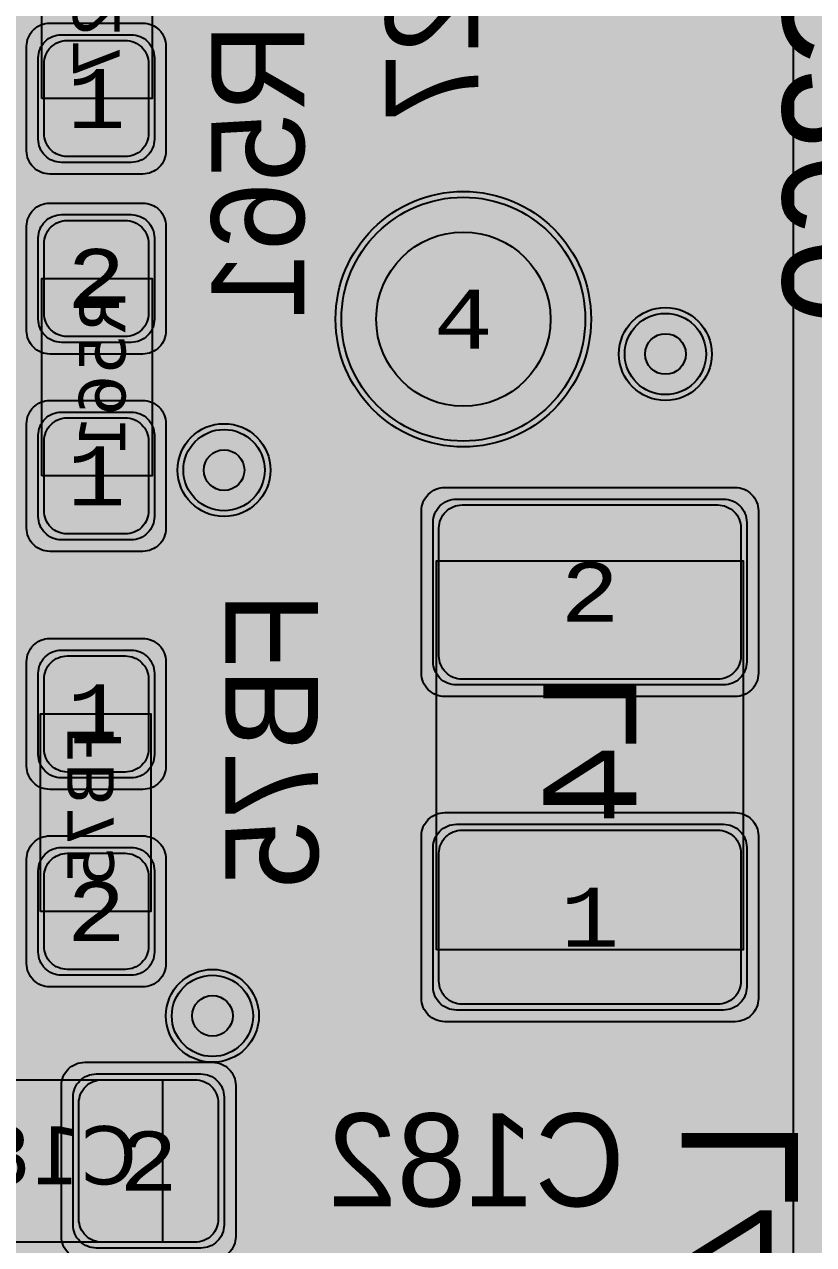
# Model space of a CAD drawing. Extents: x -28 to 199, y -61 to 255.
# Drawn here: x 67.88 to 74.68, y 233.03 to 243.54 of the extents above; entities that cross this region are included whole.
import ezdxf
from ezdxf.enums import TextEntityAlignment as Align

# ---------------------------------------------------------------- set-up
doc = ezdxf.new("R2010")
doc.units = 0
doc.header["$MEASUREMENT"] = 0
for name, color, linetype in [('ASSEMBLY_OUTLINES_BTM', 191, 'CONTINUOUS'), ('ASSEMBLY_OUTLINES_TOP', 102, 'CONTINUOUS'), ('ASSEMBLY_PART_NUMBERS_BTM', 191, 'CONTINUOUS'), ('ASSEMBLY_PART_NUMBERS_TOP', 102, 'CONTINUOUS'), ('ASSEMBLY_REF_DES_BTM', 191, 'CONTINUOUS'), ('DRILL_DRAWING', 21, 'CONTINUOUS'), ('GENERATED_SILKSCREEN_BTM', 255, 'CONTINUOUS'), ('GENERATED_SILKSCREEN_TOP', 140, 'CONTINUOUS'), ('PART_HOLES_LAYER_2', 30, 'CONTINUOUS'), ('PART_HOLES_LAYER_3', 30, 'CONTINUOUS'), ('PART_HOLES_LAYER_BOTTOM', 30, 'CONTINUOUS'), ('PART_HOLES_LAYER_TOP', 30, 'CONTINUOUS'), ('PART_PADS_LAYER_2', 230, 'CONTINUOUS'), ('PART_PADS_LAYER_3', 81, 'CONTINUOUS'), ('PART_PADS_LAYER_BOTTOM', 10, 'CONTINUOUS'), ('PART_PADS_LAYER_TOP', 150, 'CONTINUOUS'), ('PART_PADS_SMD_BTM', 10, 'CONTINUOUS'), ('PIN_NUMBERS_BTM', 8, 'CONTINUOUS'), ('PIN_NUMBERS_TOP', 8, 'CONTINUOUS'), ('PLACEMENT_OUTLINES_BTM', 222, 'CONTINUOUS'), ('PLACEMENT_OUTLINES_TOP', 130, 'CONTINUOUS'), ('PLANE_DATA_LAYER_TOP', 150, 'CONTINUOUS'), ('PLANE_SHAPES_LAYER_2', 230, 'CONTINUOUS'), ('PLANE_SHAPES_LAYER_3', 81, 'CONTINUOUS'), ('PLANE_SHAPES_LAYER_TOP', 150, 'CONTINUOUS'), ('SILKSCREEN_OUTLINES_BTM', 211, 'CONTINUOUS'), ('SILKSCREEN_OUTLINES_TOP', 150, 'CONTINUOUS'), ('SILKSCREEN_REF_DES_BTM', 211, 'CONTINUOUS'), ('SOLDERMASK_PADS_BTM', 12, 'CONTINUOUS'), ('SOLDERMASK_PADS_TOP', 180, 'CONTINUOUS'), ('SOLDERPASTE_PADS_BTM', 12, 'CONTINUOUS'), ('TRACES_LAYER_BOTTOM', 10, 'CONTINUOUS'), ('TRACES_LAYER_TOP', 150, 'CONTINUOUS'), ('VIA_HOLES_LAYER_2', 30, 'CONTINUOUS'), ('VIA_HOLES_LAYER_3', 30, 'CONTINUOUS'), ('VIA_HOLES_LAYER_BOTTOM', 30, 'CONTINUOUS'), ('VIA_HOLES_LAYER_TOP', 30, 'CONTINUOUS'), ('VIA_PADS_LAYER_2', 230, 'CONTINUOUS'), ('VIA_PADS_LAYER_3', 81, 'CONTINUOUS'), ('VIA_PADS_LAYER_BOTTOM', 10, 'CONTINUOUS'), ('VIA_PADS_LAYER_TOP', 150, 'CONTINUOUS')]:
    doc.layers.add(name, color=color, linetype=linetype)
doc.styles.add('COURIER_NEW', font='COUR.TTF')
doc.styles.add('VERDANA', font='verdana.TTF')
doc.styles.add('VERIBEST_GERBER_0', font='txt')

msp = doc.modelspace()

# ---------------------------------------------------------------- hatches: boundary and pattern name
at = {"layer": 'PART_HOLES_LAYER_2'}
h = msp.add_hatch(color=256, dxfattribs=at)
edge = h.paths.add_edge_path()
edge.add_arc((71.66, 241), 0.75, 0, 360)
at = {"layer": 'PART_HOLES_LAYER_3'}
h = msp.add_hatch(color=256, dxfattribs=at)
edge = h.paths.add_edge_path()
edge.add_arc((71.66, 241), 0.75, 0, 360)
at = {"layer": 'PART_HOLES_LAYER_BOTTOM'}
h = msp.add_hatch(color=256, dxfattribs=at)
edge = h.paths.add_edge_path()
edge.add_arc((71.66, 241), 0.75, 0, 360)
at = {"layer": 'PART_HOLES_LAYER_TOP'}
h = msp.add_hatch(color=256, dxfattribs=at)
edge = h.paths.add_edge_path()
edge.add_arc((71.66, 241), 0.75, 0, 360)
at = {"layer": 'PLANE_DATA_LAYER_TOP'}
h = msp.add_hatch(color=256, dxfattribs=at)
h.paths.add_polyline_path([(80, 232.365844, -0.1989099556854013), (79.977682, 232.311963), (76.210945, 228.545226, -0.1989133663345171), (76.157063, 228.522908), (59.914305, 228.522908, -0.198913366334503), (59.860423, 228.545226), (59.320177, 229.085472, 0.1989122151386104), (58.966624, 229.231919), (50.250273, 229.231919, 0.0837973501695308), (50.086168, 229.204221, -0.0837986131993937), (50.061158, 229.2), (49.753893, 229.2, -0.1385740107174436), (49.714013, 229.211269, 1.0804036103222296), (49.168413, 228.146495, -0.8191892513054791), (49.139002, 228), (48.689638, 228, -0.1756631756824748), (48.640808, 228.017701, 0.3625092994040223), (47.359192, 228.017701, -0.1756631756824748), (47.310362, 228), (47.000008, 228, 0.414213562373095), (47, 227.999992), (47, 225.568799, -0.1989099556854013), (46.977682, 225.514918), (45.792168, 224.329403, 0.1989122151386141), (45.645721, 223.97585), (45.645721, 222.741241, -0.7495331930101992), (45.505318, 222.700199, 3.4209104294883637), (45.505318, 221.299801, -0.7495331930101992), (45.645721, 221.258759), (45.645721, 216.903659, 0.1989122151386141), (45.792168, 216.550106), (46.977682, 215.364592, -0.1989099556853327), (47, 215.310711), (47, 208.3262, -0.414213562373095), (46.9238, 208.25), (40.250008, 208.25, 0.414213562373095), (40.25, 208.249992), (40.25, 207.509818, -0.1989099556853327), (40.227682, 207.455937), (39.293327, 206.521582, -0.1630063276675114), (39.250007, 206.5, 0.3431077501110799), (39.25, 206.499993, -0.163006327667525), (39.228418, 206.456673), (39.204184, 206.432439, 0.1989122151386036), (39.057737, 206.078886), (39.057737, 199.827847, -0.1989099556853499), (39.035419, 199.773966), (38.237431, 198.975978, -0.1989133663344342), (38.183549, 198.95366), (34.8262, 198.95366, -0.414213562373095), (34.75, 199.02986), (34.75, 206.499992, 0.414213562373095), (34.749992, 206.5), (34.317913, 206.5, -0.1960198588118564), (34.264635, 206.521722, 0.1960197135562124), (33.95, 206.65), (31.85, 206.65, 0.1960197135562153), (31.535365, 206.521722, -0.1960198588118564), (31.482087, 206.5), (30.017913, 206.5, -0.1960198588118564), (29.964635, 206.521722, 0.1960197135562153), (29.65, 206.65), (27.55, 206.65, 0.1960197135562138), (27.235365, 206.521722, -0.196019858811865), (27.182087, 206.5), (26.0762, 206.5, -0.414213562373095), (26, 206.5762), (26, 209.249992, 0.414213562373095), (25.999992, 209.25), (22.5762, 209.25, -0.414213562373095), (22.5, 209.3262), (22.5, 217.1738, -0.414213562373095), (22.5762, 217.25), (40.249992, 217.25, 0.414213562373095), (40.25, 217.250008), (40.25, 235.6738, -0.414213562373095), (40.3262, 235.75), (40.926501, 235.75, -0.3936083065980414), (41.00251, 235.679195, 0.9315311087574788), (42.99749, 235.679195, -0.3936083065980414), (43.073499, 235.75), (45.676501, 235.75, -0.3936083065980414), (45.75251, 235.679195, 0.9315311087574788), (47.74749, 235.679195, -0.3936083065980414), (47.823499, 235.75), (54.749992, 235.75, 0.414213562373095), (54.75, 235.750008), (54.75, 253.9238, -0.414213562373095), (54.8262, 254), (76.4238, 254, -0.414213562373095), (76.5, 253.9238), (76.5, 245.000008, 0.414213562373095), (76.500008, 245), (76.9238, 245, -0.414213562373095), (77, 244.9238), (77, 243.738669, -0.1989099556853327), (76.977682, 243.684788), (75.896687, 242.603793, -0.138572885290835), (75.860519, 242.583563, 0.3470511284967585), (75.4, 242.000001), (75.4, 241.999997, 0.8890740124386082), (76.583563, 241.860519, -0.1385728852907777), (76.603793, 241.896687), (77.853553, 243.146447, 0.1989122151386141), (78, 243.5), (78, 244.9238, -0.414213562373095), (78.0762, 245), (79.9238, 245, -0.414213562373095), (80, 244.9238)], flags=0)
h.paths.add_polyline_path([(43.11, 211.84, -0.9999999999999999), (45.709999999999994, 211.84, -0.9999999999999999)], flags=0)
h.paths.add_polyline_path([(43.11, 232.16, -0.9999999999999999), (45.709999999999994, 232.16, -0.9999999999999999)], flags=0)
h.paths.add_polyline_path([(70.36, 251.16, -0.9999999999999999), (72.96, 251.16, -0.9999999999999999)], flags=0)
h.paths.add_polyline_path([(75.85382, 232.201656, 1.5269321533254407), (77.798344, 234.14618, -0.3083936079367561), (77.75, 234.217106), (77.75, 236.85, 0.1989122151386141), (77.603553, 237.203553), (74.003793, 240.803313, -0.1385728852908702), (73.983563, 240.839481, 0.5290192293501887), (73.056188, 241.191725, -0.5447508126718748), (72.937635, 241.2401, 0.9111800432088785), (70.36, 241), (70.36, 240.999999, 0.7658860095707771), (72.783466, 240.345916, -0.5447523950639244), (72.911374, 240.351799, 0.1812054976169237), (73.260519, 240.116437, -0.1385728852908801), (73.296687, 240.096207), (76.727682, 236.665212, -0.1989099556853327), (76.75, 236.611331), (76.75, 234.217106, -0.3083936079367562), (76.701656, 234.14618, 0.2085264349626477), (75.85382, 233.298344, -0.30839360793669), (75.782894, 233.25), (73.57, 233.25, 0.1989122151386067), (73.216447, 233.103553), (72.190166, 232.077272, -0.292650029123305), (72.109912, 232.059663, 4.55738777888818), (72.879663, 231.289912, -0.0885792902101388), (72.874954, 231.316284), (72.874954, 231.316285, -0.1989099556854013), (72.897272, 231.370166), (73.754788, 232.227682, -0.1989133663345172), (73.80867, 232.25), (75.782894, 232.25, -0.30839360793669)], flags=0)
at = {"layer": 'PLANE_SHAPES_LAYER_2'}
h = msp.add_hatch(color=256, dxfattribs=at)
h.paths.add_polyline_path([(169.5, 129.25), (149.5, 129.25), (142.25, 122), (142.25, 90.5), (147.5, 90.5), (147.5, 80), (154, 80), (154, 69.25), (131.75, 69.25), (131.75, 73.25), (121.25, 73.25), (121.25, 81), (110.5, 81), (110.5, 125.75), (106.5, 125.75), (106.5, 128.75), (93.5, 128.75), (93.5, 120.25), (91.75, 120.25), (91.75, 121.5), (80, 121.5), (80, 118.25), (73.25, 118.25), (73.25, 124.5), (67.5, 124.5), (67.5, 128), (57.75, 128), (57.75, 120.25), (55.25, 120.25), (55.25, 121.5), (47.5, 121.5), (47.5, 119), (35, 119), (35, 134.75), (32.75, 134.75), (32.75, 159.75), (29.25, 159.75), (29.25, 175.25), (22.5, 175.25), (22.5, 195.25), (17.25, 195.25), (17.25, 198), (22.5, 198), (22.5, 216.5), (40.25, 216.5), (40.25, 235.5), (54.5, 235.5), (54.5, 254), (87.25, 254), (87.25, 236.25), (86.25, 236.25), (86.25, 228.75), (81, 228.75), (81, 218.75), (95.25, 218.75), (95.25, 194.5), (87, 194.5), (87, 172), (131.1, 172), (131.1, 208.75), (115.5, 208.75), (115.5, 213.75), (106.75, 213.75), (106.75, 218.75), (110.25, 222.25), (110.25, 226.25), (142.5, 226.25), (142.5, 221.5), (160.5, 221.5), (160.5, 240.75), (169.5, 240.75)])
h.paths.add_polyline_path([(35.5, 149.5), (41.75, 149.5), (41.75, 152), (39.25, 152), (39.25, 154), (37.75, 154), (37.75, 152), (35.5, 152)], flags=16)
h.paths.add_polyline_path([(37.5, 125.75), (37.5, 128.75), (42.75, 128.75), (42.75, 125.75)], flags=16)
h.paths.add_polyline_path([(52, 127.75), (52, 130.75), (54.25, 130.75), (54.25, 127.75)], flags=16)
h.paths.add_polyline_path([(50.75, 219.5), (50.75, 226.5), (71.75, 226.5), (71.75, 219.5)], flags=16)
h.paths.add_polyline_path([(66.5, 150.75), (66.5, 177.5), (72.25, 177.5), (72.25, 150.75)], flags=16)
h.paths.add_polyline_path([(47.25, 185.25), (73, 185.25), (73, 188.25), (70.25, 188.25), (70.25, 191), (47.25, 191)], flags=16)
h.paths.add_polyline_path([(84.5, 208), (84.5, 212.75), (85, 212.75), (85, 208)], flags=16)
h.paths.add_polyline_path([(61.5, 137.25), (87.75, 137.25), (87.75, 140.5), (84.75, 140.5), (84.75, 143), (61.5, 143)], flags=16)
h.paths.add_polyline_path([(88.75, 127), (88.75, 130), (91, 130), (91, 127)], flags=16)
h.paths.add_polyline_path([(85.5, 130.25), (85.5, 132.5), (91, 132.5), (91, 130.25)], flags=16)
h.paths.add_polyline_path([(108.75, 142.25), (135.75, 142.25), (135.75, 145.75), (132.25, 145.75), (132.25, 149), (108.75, 149)], flags=16)
h.paths.add_polyline_path([(114.25, 126.75), (140.75, 126.75), (140.75, 129.75), (137.25, 129.75), (137.25, 133), (114.25, 133)], flags=16)
h.paths.add_polyline_path([(155.25, 180.25), (166.25, 180.25), (166.25, 186.25), (152.25, 186.25), (152.25, 183), (155.25, 183)], flags=16)
at = {"layer": 'PLANE_SHAPES_LAYER_3'}
h = msp.add_hatch(color=256, dxfattribs=at)
h.paths.add_polyline_path([(169.5, 129.25), (149.5, 129.25), (142.25, 122), (142.25, 90.5), (147.5, 90.5), (147.5, 80), (154, 80), (154, 69.25), (131.75, 69.25), (131.75, 73.25), (121.25, 73.25), (121.25, 81), (110.5, 81), (110.5, 125.75), (106.5, 125.75), (106.5, 128.75), (93.5, 128.75), (93.5, 120.25), (91.75, 120.25), (91.75, 121.5), (80, 121.5), (80, 118.25), (73.25, 118.25), (73.25, 124.5), (67.5, 124.5), (67.5, 127.75), (58.25, 127.75), (58.25, 130.25), (88.75, 130.25), (88.75, 127), (91, 127), (91, 132.5), (55, 132.5), (55, 131.25), (52, 131.25), (52, 127.75), (55, 127.75), (55, 127.25), (57.75, 127.25), (57.75, 120.25), (55.25, 120.25), (55.25, 121.5), (47.5, 121.5), (47.5, 119), (35, 119), (35, 134.75), (32.75, 134.75), (32.75, 159.75), (29.25, 159.75), (29.25, 175.25), (22.5, 175.25), (22.5, 195.25), (17.25, 195.25), (17.25, 198), (22.5, 198), (22.5, 216.5), (40.25, 216.5), (40.25, 235.5), (54.5, 235.5), (54.5, 254), (87.25, 254), (87.25, 236.25), (86.25, 236.25), (86.25, 228.75), (81, 228.75), (81, 218.75), (95.25, 218.75), (95.25, 194.5), (87, 194.5), (87, 172), (131.1, 172), (131.1, 208.75), (115.5, 208.75), (115.5, 213.75), (106.75, 213.75), (106.75, 218.75), (110.25, 222.25), (110.25, 226.25), (142.5, 226.25), (142.5, 221.5), (160.5, 221.5), (160.5, 240.75), (169.5, 240.75)])
h.paths.add_polyline_path([(35.5, 149.5), (41.75, 149.5), (41.75, 152), (39.25, 152), (39.25, 154), (37.75, 154), (37.75, 152), (35.5, 152)], flags=16)
h.paths.add_polyline_path([(37.5, 125.75), (37.5, 128.75), (42.75, 128.75), (42.75, 125.75)], flags=16)
h.paths.add_polyline_path([(50.75, 219.5), (50.75, 226.5), (71.75, 226.5), (71.75, 219.5)], flags=16)
h.paths.add_polyline_path([(66.5, 150.75), (66.5, 177.5), (72.25, 177.5), (72.25, 150.75)], flags=16)
h.paths.add_polyline_path([(47.25, 185.25), (73, 185.25), (73, 188.25), (70.25, 188.25), (70.25, 191), (47.25, 191)], flags=16)
h.paths.add_polyline_path([(84.5, 208), (84.5, 212.75), (85, 212.75), (85, 208)], flags=16)
h.paths.add_polyline_path([(61.5, 137.25), (87.75, 137.25), (87.75, 140.5), (84.75, 140.5), (84.75, 143), (61.5, 143)], flags=16)
h.paths.add_polyline_path([(108.75, 142.25), (135.75, 142.25), (135.75, 145.75), (132.25, 145.75), (132.25, 149), (108.75, 149)], flags=16)
h.paths.add_polyline_path([(114.25, 126.75), (140.75, 126.75), (140.75, 129.75), (137.25, 129.75), (137.25, 133), (114.25, 133)], flags=16)
h.paths.add_polyline_path([(155.25, 180.25), (166.25, 180.25), (166.25, 186.25), (152.25, 186.25), (152.25, 183), (155.25, 183)], flags=16)
at = {"layer": 'VIA_HOLES_LAYER_2'}
h = msp.add_hatch(color=256, dxfattribs=at)
edge = h.paths.add_edge_path()
edge.add_arc((73.4, 240.7), 0.175, 0, 360)
h = msp.add_hatch(color=256, dxfattribs=at)
edge = h.paths.add_edge_path()
edge.add_arc((69.6, 239.7), 0.175, 0, 360)
h = msp.add_hatch(color=256, dxfattribs=at)
edge = h.paths.add_edge_path()
edge.add_arc((69.5, 235), 0.175, 0, 360)
at = {"layer": 'VIA_HOLES_LAYER_3'}
h = msp.add_hatch(color=256, dxfattribs=at)
edge = h.paths.add_edge_path()
edge.add_arc((73.4, 240.7), 0.175, 0, 360)
h = msp.add_hatch(color=256, dxfattribs=at)
edge = h.paths.add_edge_path()
edge.add_arc((69.6, 239.7), 0.175, 0, 360)
h = msp.add_hatch(color=256, dxfattribs=at)
edge = h.paths.add_edge_path()
edge.add_arc((69.5, 235), 0.175, 0, 360)
at = {"layer": 'VIA_HOLES_LAYER_BOTTOM'}
h = msp.add_hatch(color=256, dxfattribs=at)
edge = h.paths.add_edge_path()
edge.add_arc((73.4, 240.7), 0.175, 0, 360)
h = msp.add_hatch(color=256, dxfattribs=at)
edge = h.paths.add_edge_path()
edge.add_arc((69.6, 239.7), 0.175, 0, 360)
h = msp.add_hatch(color=256, dxfattribs=at)
edge = h.paths.add_edge_path()
edge.add_arc((69.5, 235), 0.175, 0, 360)
at = {"layer": 'VIA_HOLES_LAYER_TOP'}
h = msp.add_hatch(color=256, dxfattribs=at)
edge = h.paths.add_edge_path()
edge.add_arc((73.4, 240.7), 0.175, 0, 360)
h = msp.add_hatch(color=256, dxfattribs=at)
edge = h.paths.add_edge_path()
edge.add_arc((69.6, 239.7), 0.175, 0, 360)
h = msp.add_hatch(color=256, dxfattribs=at)
edge = h.paths.add_edge_path()
edge.add_arc((69.5, 235), 0.175, 0, 360)

# ---------------------------------------------------------------- linework, layer by layer
at = {"layer": 'ASSEMBLY_OUTLINES_BTM'}
for points in [[(68.03, 242.9), (68.03, 244.6), (68.98, 244.6), (68.98, 242.9)], [(68.03, 239.65), (68.03, 241.35), (68.98, 241.35), (68.98, 239.65)], [(71.43, 235.57), (71.43, 238.92), (74.07, 238.92), (74.07, 235.57)], [(68.02, 235.9), (68.02, 237.6), (68.97, 237.6), (68.97, 235.9)], [(66.92, 233.05), (66.92, 234.45), (69.07, 234.45), (69.07, 233.05)]]:
    msp.add_lwpolyline(points, close=True, dxfattribs=at)
at = {"layer": 'ASSEMBLY_OUTLINES_TOP', "const_width": 0.2}
msp.add_lwpolyline([(48.5, 228), (48.5, 254), (74.5, 254), (74.5, 228)], close=True, dxfattribs=at)
at = {"layer": 'GENERATED_SILKSCREEN_BTM', "const_width": 0.15}
for points in [[(68.980005, 243.457902, 1.22306e-05), (68.979995, 243.457911), (68.979995, 244.042089, 1.22306e-05), (68.980005, 244.042098), (68.980005, 243.457902)], [(68.030005, 243.466164, 1.1642e-05), (68.029995, 243.466156), (68.029995, 244.033844, 1.1642e-05), (68.030005, 244.033836), (68.030005, 243.466164)], [(68.030005, 240.216164, 1.1642e-05), (68.029995, 240.216156), (68.029995, 240.783844, 1.1642e-05), (68.030005, 240.783836), (68.030005, 240.216164)], [(68.980005, 240.207902, 1.22306e-05), (68.979995, 240.207911), (68.979995, 240.792089, 1.22306e-05), (68.980005, 240.792098), (68.980005, 240.207902)], [(71.430005, 236.666164, 1.1642e-05), (71.429995, 236.666156), (71.429995, 237.833844, 1.1642e-05), (71.430005, 237.833836), (71.430005, 236.666164)], [(74.070005, 236.666156, 1.1642e-05), (74.069995, 236.666164), (74.069995, 237.833836, 1.1642e-05), (74.070005, 237.833844), (74.070005, 236.666156)], [(68.020005, 236.457911, 1.22306e-05), (68.019995, 236.457902), (68.019995, 237.042098, 1.22306e-05), (68.020005, 237.042089), (68.020005, 236.457911)], [(68.970005, 236.466156, 1.1642e-05), (68.969995, 236.466164), (68.969995, 237.033836, 1.1642e-05), (68.970005, 237.033844), (68.970005, 236.466156)], [(68.269515, 234.450005, 1.10969e-05), (68.269508, 234.449995), (67.730492, 234.449995, 1.10969e-05), (67.730485, 234.450005), (68.269515, 234.450005)], [(68.269515, 233.049995), (67.730485, 233.049995, 1.10969e-05), (67.730492, 233.050005), (68.269508, 233.050005, 1.10969e-05), (68.269515, 233.049995)]]:
    msp.add_lwpolyline(points, format="xyb", dxfattribs=at)
for points in [[(74.406, 243.827), (74.406, 243.49), (74.407, 243.485), (74.408, 243.483), (74.409, 243.48), (74.41, 243.477), (74.547, 243.308), (74.552, 243.304), (74.56, 243.302), (74.565, 243.303), (74.571, 243.305), (74.575, 243.308), (74.579, 243.313), (74.582, 243.318), (74.583, 243.323), (74.583, 243.328), (74.58, 243.332), (74.447, 243.497), (74.447, 243.82)], [(71.0996, 243.6228), (70.99, 243.4884), (70.9892, 243.4852), (70.9884, 243.4828), (70.9876, 243.482), (70.9868, 243.4788), (70.9868, 243.2092), (70.9876, 243.206), (70.9876, 243.2052), (70.9884, 243.2044), (70.9892, 243.202), (70.99, 243.1988)], [(71.6476, 243.6228), (71.214, 243.0908), (71.1204, 243.0908), (71.0196, 243.2156), (71.0196, 243.474), (71.126, 243.6044), (71.1276, 243.61), (71.1268, 243.6148)], [(70.99, 243.1988), (71.0996, 243.0644), (71.1036, 243.062), (71.1068, 243.0612), (71.1092, 243.0596), (71.1124, 243.0588), (71.222, 243.0588), (71.2244, 243.0596), (71.23, 243.0612), (71.234, 243.062), (71.2356, 243.0644), (71.6684, 243.5972), (71.754, 243.5972), (71.754, 243.0748), (71.7556, 243.0692), (71.7588, 243.0644), (71.7644, 243.062), (71.7708, 243.0612), (71.7764, 243.062), (71.782, 243.0644), (71.7852, 243.0692), (71.7868, 243.0748), (71.7868, 243.614)], [(69.7908, 242.8752), (69.7892, 242.8728), (69.7852, 242.872), (69.7812, 242.8696), (69.7772, 242.8696), (69.6124, 242.8696), (69.6084, 242.8696), (69.606, 242.872), (69.6036, 242.872), (69.6028, 242.8728), (69.602, 242.8736), (69.5996, 242.8752), (69.49, 243.0112), (69.4884, 243.0152), (69.4876, 243.0176), (69.4868, 243.0216), (69.4868, 243.4248), (69.4884, 243.432), (69.4924, 243.436), (69.4972, 243.4408), (69.5028, 243.4424), (70.2708, 243.4424), (70.2772, 243.4408), (70.2812, 243.4368), (70.2836, 243.432), (70.2844, 243.4264), (70.2836, 243.42), (70.2812, 243.4144), (70.2772, 243.4104), (70.2708, 243.4088), (69.9028, 243.4088), (69.9028, 243.0328), (70.2756, 242.9016), (70.2812, 242.8984), (70.2844, 242.8928), (70.2852, 242.8864), (70.2836, 242.8816), (70.2812, 242.8768), (70.2764, 242.8728), (70.2716, 242.8704), (70.2652, 242.872), (69.8924, 243.0032), (69.7908, 242.8752)], [(69.5196, 243.4088), (69.5196, 243.0256), (69.6204, 242.9016), (69.7692, 242.9016), (69.8708, 243.0256), (69.8708, 243.4088), (69.5196, 243.4088)], [(75.232, 243.063), (74.69, 242.398), (74.573, 242.398), (74.447, 242.554), (74.447, 242.877), (74.58, 243.04), (74.582, 243.047), (74.581, 243.053), (74.578, 243.06), (74.572, 243.064), (74.566, 243.068), (74.559, 243.069), (74.552, 243.068), (74.547, 243.063), (74.41, 242.895), (74.409, 242.891), (74.408, 242.888), (74.407, 242.887), (74.406, 242.883), (74.406, 242.546), (74.407, 242.542), (74.407, 242.541), (74.408, 242.54), (74.409, 242.537), (74.41, 242.533)], [(74.41, 242.533), (74.547, 242.365), (74.552, 242.362), (74.556, 242.361), (74.559, 242.359), (74.563, 242.358), (74.7, 242.358), (74.703, 242.359), (74.71, 242.361), (74.715, 242.362), (74.717, 242.365), (75.258, 243.031)], [(71.7628, 242.7636), (71.7684, 242.7652), (71.774, 242.7644), (71.7788, 242.7604), (71.782, 242.7564), (71.7836, 242.7508), (71.7844, 242.7452), (71.782, 242.7404), (71.778, 242.7364), (71.0108, 242.3052), (71.0068, 242.3036), (71.0036, 242.3036), (71.0004, 242.3036), (70.9972, 242.3052), (70.9924, 242.3076), (70.9892, 242.3108), (70.9876, 242.3148), (70.9868, 242.3188), (70.9868, 242.8588), (70.9884, 242.8644), (70.9924, 242.8684), (70.9972, 242.8716), (71.0036, 242.8724), (71.0092, 242.8716), (71.0148, 242.8684), (71.0188, 242.8644), (71.0196, 242.8588), (71.0196, 242.346), (71.7628, 242.7636)], [(69.762, 242.5352), (69.7628, 242.5384), (69.7636, 242.5408), (69.7652, 242.544), (69.8532, 242.6528), (69.5196, 242.6528), (69.5196, 242.1304), (69.518, 242.1248), (69.5148, 242.12), (69.5092, 242.1176), (69.5036, 242.1168), (69.4972, 242.1176), (69.4916, 242.12), (69.4884, 242.1248), (69.4868, 242.1304), (69.4868, 242.6704), (69.4884, 242.676), (69.4924, 242.68), (69.4972, 242.6848), (69.5028, 242.6864), (69.8876, 242.6864), (69.8932, 242.6856), (69.8972, 242.6832), (69.8996, 242.68), (69.9012, 242.6744), (69.9028, 242.6704), (69.9036, 242.6672), (69.9028, 242.6632), (69.9004, 242.66), (69.794, 242.5296), (69.794, 242.2712), (69.8956, 242.1464), (70.1532, 242.1464), (70.2532, 242.2712), (70.2532, 242.5296), (70.1476, 242.66), (70.1452, 242.6656), (70.1452, 242.6704), (70.1484, 242.6752), (70.1524, 242.68), (70.158, 242.6832), (70.1636, 242.684), (70.1668, 242.684), (70.1692, 242.6832), (70.1732, 242.6792), (70.2836, 242.544), (70.2852, 242.5416), (70.2852, 242.5384), (70.2868, 242.5352), (70.2868, 242.2656), (70.2868, 242.2632), (70.286, 242.2624), (70.286, 242.2616), (70.2852, 242.26), (70.2852, 242.2584), (70.2836, 242.2552), (70.1732, 242.12), (70.1708, 242.1176), (70.1692, 242.1168), (70.1644, 242.1152), (70.1612, 242.1144), (69.8876, 242.1144), (69.8844, 242.1152), (69.8796, 242.1168), (69.878, 242.1168), (69.8772, 242.1176), (69.8756, 242.1192), (69.874, 242.12), (69.7652, 242.2552), (69.7636, 242.2592), (69.7628, 242.2616), (69.762, 242.2656), (69.762, 242.5352)], [(75.249, 242.127), (74.563, 242.127), (74.558, 242.126), (74.554, 242.124), (74.552, 242.122), (74.55, 242.12), (74.547, 242.118), (74.41, 241.95), (74.409, 241.946), (74.408, 241.943), (74.407, 241.942), (74.406, 241.938), (74.406, 241.601), (74.407, 241.597), (74.407, 241.596), (74.408, 241.595), (74.409, 241.592), (74.41, 241.588)], [(74.41, 241.588), (74.547, 241.42), (74.552, 241.415), (74.56, 241.414), (74.565, 241.415), (74.571, 241.417), (74.575, 241.42), (74.579, 241.425), (74.582, 241.43), (74.583, 241.435), (74.583, 241.44), (74.58, 241.444), (74.447, 241.608), (74.447, 241.932), (74.573, 242.086), (74.932, 242.086)], [(69.49, 241.4984), (69.5996, 241.364), (69.6036, 241.36), (69.61, 241.3592), (69.614, 241.36), (69.6188, 241.3616), (69.622, 241.364), (69.6252, 241.368), (69.6276, 241.372), (69.6284, 241.376), (69.6284, 241.38), (69.626, 241.3832), (69.5196, 241.5144), (69.5196, 241.7736), (69.6204, 241.8968), (69.9076, 241.8968), (69.8188, 241.788), (69.818, 241.7848), (69.8172, 241.7832), (69.8172, 241.7824), (69.8164, 241.7824), (69.8156, 241.7784), (69.8156, 241.5088), (69.8164, 241.5056), (69.8172, 241.5048), (69.8172, 241.504), (69.818, 241.5016), (69.8188, 241.4984), (69.9276, 241.364), (69.93, 241.3632), (69.9308, 241.3616), (69.9316, 241.3608), (69.9332, 241.3608), (69.9388, 241.3592), (69.9412, 241.3584), (70.1612, 241.3584), (70.1652, 241.3592), (70.1684, 241.3608), (70.1716, 241.3616), (70.174, 241.364), (70.2836, 241.4984), (70.2852, 241.5024), (70.286, 241.5032), (70.286, 241.5048), (70.2868, 241.5064), (70.2868, 241.5072), (70.2868, 241.5088), (70.2868, 241.7784), (70.286, 241.7816), (70.2852, 241.7848), (70.2836, 241.788), (70.174, 241.9224), (70.1724, 241.924), (70.1716, 241.9256), (70.1692, 241.9272), (70.1636, 241.9288), (70.1612, 241.9296), (69.6124, 241.9296), (69.6084, 241.9288), (69.6052, 241.9272), (69.6036, 241.9256), (69.602, 241.924), (69.5996, 241.9224), (69.49, 241.788), (69.4892, 241.7848), (69.4884, 241.7824), (69.4876, 241.7816), (69.4868, 241.7784), (69.4868, 241.5088), (69.4876, 241.5056), (69.4876, 241.5048), (69.4884, 241.504), (69.4892, 241.5016), (69.49, 241.4984)], [(69.9492, 241.8968), (70.1532, 241.8968), (70.254, 241.7736), (70.254, 241.5152), (70.1532, 241.3904), (69.9492, 241.3904), (69.8476, 241.5152), (69.8476, 241.7736), (69.9492, 241.8968)], [(74.547, 241.173), (74.41, 241.005), (74.409, 241.001), (74.408, 240.998), (74.407, 240.997), (74.406, 240.993), (74.406, 240.656), (74.407, 240.652), (74.407, 240.651), (74.408, 240.65), (74.409, 240.647), (74.41, 240.643), (74.547, 240.475), (74.552, 240.472), (74.556, 240.471), (74.559, 240.469), (74.563, 240.468), (75.249, 240.468)], [(74.573, 241.141), (75.239, 241.141), (75.289, 241.082), (74.5, 240.598), (74.447, 240.664), (74.447, 240.987), (74.573, 241.141)], [(75.249, 241.182), (74.563, 241.182), (74.559, 241.181), (74.556, 241.179), (74.552, 241.177), (74.547, 241.173)], [(70.254, 241.0584), (70.2556, 241.0648), (70.2588, 241.068), (70.2644, 241.0704), (70.2708, 241.0712), (70.2764, 241.0704), (70.282, 241.068), (70.286, 241.0648), (70.2868, 241.0584), (70.2868, 240.7464), (70.286, 240.7408), (70.282, 240.736), (70.2764, 240.7336), (70.2708, 240.7328), (70.2644, 240.7336), (70.2588, 240.736), (70.2556, 240.7408), (70.254, 240.7464), (70.254, 240.8872), (69.5028, 240.8872), (69.4972, 240.888), (69.4932, 240.8904), (69.4908, 240.8944), (69.49, 240.9), (69.4892, 240.904), (69.4892, 240.908), (69.4908, 240.9112), (69.494, 240.9144), (69.7132, 241.0704), (69.7188, 241.0728), (69.7244, 241.0728), (69.7292, 241.0704), (69.7332, 241.0664), (69.7364, 241.0616), (69.738, 241.056), (69.738, 241.0528), (69.7364, 241.0504), (69.7348, 241.048), (69.7324, 241.0464), (69.5532, 240.9184), (70.254, 240.9184), (70.254, 241.0584)], [(75.315, 241.05), (75.365, 240.987), (75.365, 240.664), (75.239, 240.508), (74.573, 240.508), (74.526, 240.567), (75.315, 241.05)], [(69.6396, 237.9868), (69.638, 237.9812), (69.6348, 237.9764), (69.6292, 237.974), (69.6236, 237.9732), (69.6172, 237.974), (69.6116, 237.9764), (69.6084, 237.9812), (69.6068, 237.9868), (69.6068, 238.5268), (69.6084, 238.5324), (69.6124, 238.5364), (69.6172, 238.5412), (69.6228, 238.5428), (70.3908, 238.5428), (70.3964, 238.5412), (70.4012, 238.5372), (70.4036, 238.5324), (70.4044, 238.5268), (70.4036, 238.5204), (70.4012, 238.5148), (70.3964, 238.5108), (70.3908, 238.5092), (69.9868, 238.5092), (69.9868, 238.1468), (69.986, 238.1412), (69.982, 238.1364), (69.9764, 238.134), (69.9708, 238.1332), (69.9644, 238.134), (69.9588, 238.1364), (69.9556, 238.1412), (69.954, 238.1468), (69.954, 238.5092), (69.6396, 238.5092), (69.6396, 237.9868)], [(69.7268, 237.2412), (69.6124, 237.3444), (69.6084, 237.35), (69.6068, 237.3556), (69.6068, 237.7708), (69.6084, 237.7764), (69.6116, 237.7812), (69.6172, 237.7852), (69.6228, 237.7868), (69.9724, 237.7868), (69.9748, 237.7868), (69.9772, 237.7868), (70.3908, 237.7868), (70.3964, 237.7852), (70.402, 237.7812), (70.406, 237.7764), (70.4068, 237.7708), (70.4068, 237.3508), (70.2924, 237.2196), (70.2876, 237.2164), (70.2812, 237.2148), (70.11, 237.2148), (69.9772, 237.3324), (69.91, 237.2484), (69.9068, 237.246), (69.9028, 237.2436), (69.8988, 237.242), (69.8964, 237.2412), (69.7268, 237.2412)], [(69.6396, 237.7532), (69.6396, 237.3636), (69.7388, 237.274), (69.8876, 237.274), (69.9588, 237.362), (69.9588, 237.7532), (69.6396, 237.7532)], [(69.9916, 237.7532), (69.9916, 237.3644), (70.1236, 237.2468), (70.274, 237.2468), (70.374, 237.362), (70.374, 237.7532), (69.9916, 237.7532)], [(70.3828, 236.9196), (70.3884, 236.9212), (70.394, 236.9204), (70.3988, 236.9164), (70.402, 236.9124), (70.4036, 236.9068), (70.4044, 236.9012), (70.402, 236.8964), (70.398, 236.8924), (69.6308, 236.4612), (69.6268, 236.4596), (69.6236, 236.4596), (69.6204, 236.4596), (69.6172, 236.4612), (69.6124, 236.4636), (69.6092, 236.4668), (69.6076, 236.4708), (69.6068, 236.4748), (69.6068, 237.0148), (69.6084, 237.0204), (69.6124, 237.0244), (69.6172, 237.0276), (69.6236, 237.0284), (69.6292, 237.0276), (69.6348, 237.0244), (69.6388, 237.0204), (69.6396, 237.0148), (69.6396, 236.502), (70.3828, 236.9196)], [(69.882, 236.1236), (69.8828, 236.1268), (69.8836, 236.1292), (69.8852, 236.1324), (69.9732, 236.2412), (69.6396, 236.2412), (69.6396, 235.7188), (69.638, 235.7132), (69.6348, 235.7084), (69.6292, 235.706), (69.6236, 235.7052), (69.6172, 235.706), (69.6116, 235.7084), (69.6084, 235.7132), (69.6068, 235.7188), (69.6068, 236.2588), (69.6084, 236.2644), (69.6124, 236.2684), (69.6172, 236.2732), (69.6228, 236.2748), (70.0076, 236.2748), (70.0132, 236.274), (70.0172, 236.2716), (70.0196, 236.2684), (70.0212, 236.2628), (70.0228, 236.2588), (70.0236, 236.2556), (70.0228, 236.2516), (70.0204, 236.2484), (69.914, 236.118), (69.914, 235.8596), (70.0156, 235.7348), (70.2732, 235.7348), (70.3732, 235.8596), (70.3732, 236.118), (70.2676, 236.2484), (70.2652, 236.254), (70.2652, 236.2588), (70.2684, 236.2636), (70.2724, 236.2684), (70.278, 236.2716), (70.2836, 236.2724), (70.2868, 236.2724), (70.2892, 236.2716), (70.2932, 236.2676), (70.4036, 236.1324), (70.4052, 236.13), (70.4052, 236.1268), (70.4068, 236.1236), (70.4068, 235.854), (70.4068, 235.8516), (70.406, 235.8508), (70.406, 235.85), (70.4052, 235.8484), (70.4052, 235.8468), (70.4036, 235.8436), (70.2932, 235.7084), (70.2908, 235.706), (70.2892, 235.7052), (70.2844, 235.7036), (70.2812, 235.7028), (70.0076, 235.7028), (70.0044, 235.7036), (69.9996, 235.7052), (69.998, 235.7052), (69.9972, 235.706), (69.9956, 235.7076), (69.994, 235.7084), (69.8852, 235.8436), (69.8836, 235.8476), (69.8828, 235.85), (69.882, 235.854), (69.882, 236.1236)], [(72.0724, 233.3792), (72.0788, 233.3776), (72.0828, 233.3744), (72.0844, 233.3688), (72.0852, 233.3624), (72.0844, 233.3568), (72.0828, 233.3512), (72.0788, 233.3472), (72.0724, 233.3464), (71.7604, 233.3464), (71.7548, 233.3472), (71.75, 233.3512), (71.7476, 233.3568), (71.7468, 233.3624), (71.7476, 233.3688), (71.75, 233.3744), (71.7548, 233.3776), (71.7604, 233.3792), (71.9012, 233.3792), (71.9012, 234.1304), (71.902, 234.136), (71.9044, 234.14), (71.9084, 234.1424), (71.914, 234.1432), (71.918, 234.144), (71.922, 234.144), (71.9252, 234.1424), (71.9284, 234.1392), (72.0844, 233.92), (72.086, 233.9168), (72.0868, 233.9144), (72.0868, 233.9088), (72.0844, 233.904), (72.0804, 233.9), (72.0756, 233.8968), (72.07, 233.8952), (72.0668, 233.8952), (72.0644, 233.896), (72.0604, 233.9008), (71.9324, 234.08), (71.9324, 233.3792), (72.0724, 233.3792)], [(70.2796, 234.1432), (70.1452, 234.0336), (70.1428, 234.0296), (70.142, 234.0264), (70.1404, 234.024), (70.1396, 234.0208), (70.1396, 233.9112), (70.1404, 233.908), (70.142, 233.9032), (70.1428, 233.8992), (70.1452, 233.8976), (70.678, 233.4648), (70.678, 233.3792), (70.1556, 233.3792), (70.15, 233.3776), (70.1452, 233.3744), (70.1428, 233.3688), (70.142, 233.3624), (70.1428, 233.3568), (70.1452, 233.3512), (70.15, 233.348), (70.1556, 233.3464), (70.6948, 233.3464), (70.7012, 233.348), (70.7052, 233.352), (70.7092, 233.356), (70.7108, 233.3624), (70.7108, 233.472), (70.71, 233.4744), (70.7084, 233.48), (70.7068, 233.4824), (70.706, 233.484), (70.7036, 233.4856), (70.1716, 233.9192), (70.1716, 234.0128), (70.2964, 234.1136), (70.5548, 234.1136), (70.6852, 234.0072), (70.6908, 234.0056), (70.6964, 234.0064), (70.7012, 234.0088), (70.7052, 234.0136), (70.7076, 234.0184), (70.7084, 234.024), (70.7076, 234.0296), (70.706, 234.032), (70.7036, 234.0336), (70.5692, 234.1432), (70.566, 234.144), (70.5644, 234.1448), (70.5628, 234.1456), (70.5596, 234.1464), (70.29, 234.1464), (70.2868, 234.1456), (70.2852, 234.1448), (70.2828, 234.144), (70.2796, 234.1432)], [(70.9228, 233.8512), (70.9484, 233.7744), (70.9228, 233.6976), (70.9228, 233.6952), (70.922, 233.692), (70.922, 233.4448), (70.922, 233.4424), (70.9228, 233.44), (70.9236, 233.4368), (70.9268, 233.4336), (71.0068, 233.3512), (71.0108, 233.348), (71.0148, 233.3472), (71.018, 233.3464), (71.3116, 233.3464), (71.314, 233.3464), (71.3164, 233.3472), (71.3196, 233.348), (71.3228, 233.3512), (71.4028, 233.4336), (71.4068, 233.4368), (71.4076, 233.44), (71.4076, 233.4448), (71.4076, 233.692), (71.4076, 233.6952), (71.4076, 233.6968), (71.4068, 233.6976), (71.3812, 233.7744), (71.4068, 233.8512), (71.4076, 233.852), (71.4076, 233.8568), (71.4076, 234.0488), (71.4076, 234.052), (71.4068, 234.056), (71.4028, 234.06), (71.3228, 234.1424), (71.3196, 234.1448), (71.3164, 234.1456), (71.314, 234.1464), (71.3116, 234.1464), (71.018, 234.1464), (71.0148, 234.1456), (71.0108, 234.1448), (71.0068, 234.1424), (70.9268, 234.06), (70.9236, 234.0552), (70.9228, 234.052), (70.922, 234.0488), (70.922, 233.8568), (70.922, 233.8536), (70.9228, 233.852), (70.9228, 233.8512)], [(71.3756, 234.04), (71.3756, 233.8584), (71.354, 233.7896), (70.9772, 233.7896), (70.954, 233.8584), (70.954, 234.04), (71.0252, 234.1136), (71.3036, 234.1136), (71.3756, 234.04)], [(72.8004, 233.3496), (72.9348, 233.4592), (72.9388, 233.4616), (72.9396, 233.4648), (72.9412, 233.468), (72.942, 233.472), (72.942, 234.0208), (72.9412, 234.0248), (72.9396, 234.028), (72.938, 234.0296), (72.9372, 234.0312), (72.9356, 234.0336), (72.8004, 234.1432), (72.798, 234.144), (72.7956, 234.1448), (72.7948, 234.1456), (72.7916, 234.1464), (72.522, 234.1464), (72.518, 234.1456), (72.5164, 234.1448), (72.514, 234.144), (72.5116, 234.1432), (72.3764, 234.0336), (72.3732, 234.0296), (72.3716, 234.0232), (72.3724, 234.0184), (72.374, 234.0144), (72.3764, 234.0112), (72.3804, 234.008), (72.3844, 234.0056), (72.3884, 234.0048), (72.3924, 234.0048), (72.3956, 234.0072), (72.5276, 234.1136), (72.786, 234.1136), (72.9092, 234.0128), (72.9092, 233.48), (72.786, 233.3792), (72.5276, 233.3792), (72.3956, 233.4856), (72.3924, 233.4872), (72.3884, 233.488), (72.3844, 233.4872), (72.3804, 233.4848), (72.3764, 233.4816), (72.374, 233.4776), (72.3724, 233.4728), (72.3716, 233.468), (72.3732, 233.4632), (72.3764, 233.4592), (72.5116, 233.3496), (72.5148, 233.348), (72.5156, 233.3472), (72.518, 233.3472), (72.5188, 233.3464), (72.5196, 233.3464), (72.522, 233.3464), (72.7916, 233.3464), (72.7948, 233.3472), (72.798, 233.348), (72.8004, 233.3496)], [(74.516, 233.966), (74.524, 233.964), (74.529, 233.958), (74.535, 233.953), (74.536, 233.946), (74.536, 233.271), (74.535, 233.264), (74.53, 233.258), (74.523, 233.255), (74.516, 233.254), (74.508, 233.255), (74.501, 233.258), (74.497, 233.264), (74.495, 233.271), (74.495, 233.924), (73.556, 233.924), (73.549, 233.926), (73.543, 233.931), (73.54, 233.938), (73.539, 233.946), (73.54, 233.953), (73.543, 233.959), (73.549, 233.964), (73.556, 233.966), (74.516, 233.966)], [(71.3756, 233.6888), (71.3756, 233.452), (71.3036, 233.3792), (71.0252, 233.3792), (70.954, 233.452), (70.954, 233.6888), (70.9772, 233.7576), (71.354, 233.7576), (71.3756, 233.6888)], [(73.57, 232.408), (74.177, 233.015), (74.183, 233.019), (74.189, 233.021), (74.195, 233.02), (74.202, 233.016), (74.207, 233.014), (74.21, 233.01), (74.212, 233.006), (74.213, 233.001), (74.213, 232.413)]]:
    msp.add_lwpolyline(points, dxfattribs=at)
at = {"layer": 'GENERATED_SILKSCREEN_TOP', "const_width": 0.15}
msp.add_lwpolyline([(74.500005, 228, -0.4142135624), (74.5, 227.999995), (56.975003, 227.999995, 6.8599e-06), (56.974997, 228.000005), (74.499995, 228.000005), (74.499995, 253.999995), (48.500005, 253.999995), (48.500005, 228.000005), (56.225003, 228.000005, 6.8599e-06), (56.224997, 227.999995), (48.5, 227.999995, -0.4142135624), (48.499995, 228), (48.499995, 254, -0.4142135624), (48.5, 254.000005), (74.5, 254.000005, -0.4142135624), (74.500005, 254), (74.500005, 228)], format="xyb", dxfattribs=at)
at = {"layer": 'PART_HOLES_LAYER_2'}
msp.add_circle((71.66, 241), 0.75, dxfattribs=at)
at = {"layer": 'PART_HOLES_LAYER_3'}
msp.add_circle((71.66, 241), 0.75, dxfattribs=at)
at = {"layer": 'PART_HOLES_LAYER_BOTTOM'}
msp.add_circle((71.66, 241), 0.75, dxfattribs=at)
at = {"layer": 'PART_HOLES_LAYER_TOP'}
msp.add_circle((71.66, 241), 0.75, dxfattribs=at)
at = {"layer": 'PART_PADS_LAYER_2'}
msp.add_circle((71.66, 241), 1.05, dxfattribs=at)
at = {"layer": 'PART_PADS_LAYER_3'}
msp.add_circle((71.66, 241), 1.05, dxfattribs=at)
at = {"layer": 'PART_PADS_LAYER_BOTTOM'}
msp.add_circle((71.66, 241), 1.05, dxfattribs=at)
at = {"layer": 'PART_PADS_LAYER_TOP'}
msp.add_circle((71.66, 241), 1.05, dxfattribs=at)
at = {"layer": 'PART_PADS_SMD_BTM'}
for points in [[(68.2, 242.35, -0.4142135624), (68, 242.55), (68, 243.25, -0.4142135624), (68.2, 243.45), (68.8, 243.45, -0.4142135624), (69, 243.25), (69, 242.55, -0.4142135624), (68.8, 242.35)], [(68.2, 240.8, -0.4142135624), (68, 241), (68, 241.7, -0.4142135624), (68.2, 241.9), (68.8, 241.9, -0.4142135624), (69, 241.7), (69, 241, -0.4142135624), (68.8, 240.8)], [(68.2, 239.1, -0.4142135624), (68, 239.3), (68, 240, -0.4142135624), (68.2, 240.2), (68.8, 240.2, -0.4142135624), (69, 240), (69, 239.3, -0.4142135624), (68.8, 239.1)], [(71.4, 239.25, -0.4142135624), (71.6, 239.45), (73.9, 239.45, -0.4142135624), (74.1, 239.25), (74.1, 238.05, -0.4142135624), (73.9, 237.85), (71.6, 237.85, -0.4142135624), (71.4, 238.05)], [(68.8, 238.15, -0.4142135624), (69, 237.95), (69, 237.25, -0.4142135624), (68.8, 237.05), (68.2, 237.05, -0.4142135624), (68, 237.25), (68, 237.95, -0.4142135624), (68.2, 238.15)], [(71.4, 236.45, -0.4142135624), (71.6, 236.65), (73.9, 236.65, -0.4142135624), (74.1, 236.45), (74.1, 235.25, -0.4142135624), (73.9, 235.05), (71.6, 235.05, -0.4142135624), (71.4, 235.25)], [(68.8, 236.45, -0.4142135624), (69, 236.25), (69, 235.55, -0.4142135624), (68.8, 235.35), (68.2, 235.35, -0.4142135624), (68, 235.55), (68, 236.25, -0.4142135624), (68.2, 236.45)], [(69.4, 234.5, -0.4142135624), (69.6, 234.3), (69.6, 233.2, -0.4142135624), (69.4, 233), (68.5, 233, -0.4142135624), (68.3, 233.2), (68.3, 234.3, -0.4142135624), (68.5, 234.5)]]:
    msp.add_lwpolyline(points, format="xyb", close=True, dxfattribs=at)
at = {"layer": 'PLACEMENT_OUTLINES_BTM'}
for points in [[(68.03, 242.9), (68.03, 244.6), (68.98, 244.6), (68.98, 242.9)], [(68.03, 239.65), (68.03, 241.35), (68.98, 241.35), (68.98, 239.65)], [(71.43, 235.57), (71.43, 238.92), (74.07, 238.92), (74.07, 235.57)], [(68.02, 235.9), (68.02, 237.6), (68.97, 237.6), (68.97, 235.9)], [(66.92, 233.05), (66.92, 234.45), (69.07, 234.45), (69.07, 233.05)]]:
    msp.add_lwpolyline(points, close=True, dxfattribs=at)
at = {"layer": 'PLACEMENT_OUTLINES_TOP'}
msp.add_lwpolyline([(48.5, 228), (48.5, 254), (74.5, 254), (74.5, 228)], close=True, dxfattribs=at)
at = {"layer": 'PLANE_SHAPES_LAYER_TOP'}
for points in [[(54.75, 229.75), (68.75, 229.75), (54.75, 254), (68.75, 254)], [(68.75, 242.5), (76.5, 242.5), (68.75, 254), (76.5, 254)], [(68.75, 229.75), (81.75, 229.75), (68.75, 242.5), (81.75, 242.5)]]:
    msp.add_solid(points, dxfattribs=at)
at = {"layer": 'SILKSCREEN_OUTLINES_BTM'}
for points in [[(68.03, 242.9), (68.03, 244.6), (68.98, 244.6), (68.98, 242.9)], [(68.03, 239.65), (68.03, 241.35), (68.98, 241.35), (68.98, 239.65)], [(71.43, 235.57), (71.43, 238.92), (74.07, 238.92), (74.07, 235.57)], [(68.02, 235.9), (68.02, 237.6), (68.97, 237.6), (68.97, 235.9)], [(66.92, 233.05), (66.92, 234.45), (69.07, 234.45), (69.07, 233.05)]]:
    msp.add_lwpolyline(points, close=True, dxfattribs=at)
at = {"layer": 'SILKSCREEN_OUTLINES_TOP'}
msp.add_lwpolyline([(48.5, 228), (48.5, 254), (74.5, 254), (74.5, 228)], close=True, dxfattribs=at)
at = {"layer": 'SOLDERMASK_PADS_BTM'}
for points in [[(68.1, 242.25, -0.4142135624), (67.9, 242.45), (67.9, 243.35, -0.4142135624), (68.1, 243.55), (68.9, 243.55, -0.4142135624), (69.1, 243.35), (69.1, 242.45, -0.4142135624), (68.9, 242.25)], [(68.1, 240.7, -0.4142135624), (67.9, 240.9), (67.9, 241.8, -0.4142135624), (68.1, 242), (68.9, 242, -0.4142135624), (69.1, 241.8), (69.1, 240.9, -0.4142135624), (68.9, 240.7)], [(68.1, 239, -0.4142135624), (67.9, 239.2), (67.9, 240.1, -0.4142135624), (68.1, 240.3), (68.9, 240.3, -0.4142135624), (69.1, 240.1), (69.1, 239.2, -0.4142135624), (68.9, 239)], [(71.3, 239.35, -0.4142135624), (71.5, 239.55), (74, 239.55, -0.4142135624), (74.2, 239.35), (74.2, 237.95, -0.4142135624), (74, 237.75), (71.5, 237.75, -0.4142135624), (71.3, 237.95)], [(68.9, 238.25, -0.4142135624), (69.1, 238.05), (69.1, 237.15, -0.4142135624), (68.9, 236.95), (68.1, 236.95, -0.4142135624), (67.9, 237.15), (67.9, 238.05, -0.4142135624), (68.1, 238.25)], [(71.3, 236.55, -0.4142135624), (71.5, 236.75), (74, 236.75, -0.4142135624), (74.2, 236.55), (74.2, 235.15, -0.4142135624), (74, 234.95), (71.5, 234.95, -0.4142135624), (71.3, 235.15)], [(68.9, 236.55, -0.4142135624), (69.1, 236.35), (69.1, 235.45, -0.4142135624), (68.9, 235.25), (68.1, 235.25, -0.4142135624), (67.9, 235.45), (67.9, 236.35, -0.4142135624), (68.1, 236.55)], [(69.5, 234.6, -0.4142135624), (69.7, 234.4), (69.7, 233.1, -0.4142135624), (69.5, 232.9), (68.4, 232.9, -0.4142135624), (68.2, 233.1), (68.2, 234.4, -0.4142135624), (68.4, 234.6)]]:
    msp.add_lwpolyline(points, format="xyb", close=True, dxfattribs=at)
msp.add_circle((71.66, 241), 1.1, dxfattribs=at)
at = {"layer": 'SOLDERMASK_PADS_TOP'}
msp.add_circle((71.66, 241), 1.1, dxfattribs=at)
at = {"layer": 'SOLDERPASTE_PADS_BTM'}
for points in [[(68.25, 242.4, -0.4142135624), (68.05, 242.6), (68.05, 243.2, -0.4142135624), (68.25, 243.4), (68.75, 243.4, -0.4142135624), (68.95, 243.2), (68.95, 242.6, -0.4142135624), (68.75, 242.4)], [(68.25, 240.85, -0.4142135624), (68.05, 241.05), (68.05, 241.65, -0.4142135624), (68.25, 241.85), (68.75, 241.85, -0.4142135624), (68.95, 241.65), (68.95, 241.05, -0.4142135624), (68.75, 240.85)], [(68.25, 239.15, -0.4142135624), (68.05, 239.35), (68.05, 239.95, -0.4142135624), (68.25, 240.15), (68.75, 240.15, -0.4142135624), (68.95, 239.95), (68.95, 239.35, -0.4142135624), (68.75, 239.15)], [(71.45, 239.2, -0.4142135624), (71.65, 239.4), (73.85, 239.4, -0.4142135624), (74.05, 239.2), (74.05, 238.1, -0.4142135624), (73.85, 237.9), (71.65, 237.9, -0.4142135624), (71.45, 238.1)], [(68.75, 238.1, -0.4142135624), (68.95, 237.9), (68.95, 237.3, -0.4142135624), (68.75, 237.1), (68.25, 237.1, -0.4142135624), (68.05, 237.3), (68.05, 237.9, -0.4142135624), (68.25, 238.1)], [(71.45, 236.4, -0.4142135624), (71.65, 236.6), (73.85, 236.6, -0.4142135624), (74.05, 236.4), (74.05, 235.3, -0.4142135624), (73.85, 235.1), (71.65, 235.1, -0.4142135624), (71.45, 235.3)], [(68.75, 236.4, -0.4142135624), (68.95, 236.2), (68.95, 235.6, -0.4142135624), (68.75, 235.4), (68.25, 235.4, -0.4142135624), (68.05, 235.6), (68.05, 236.2, -0.4142135624), (68.25, 236.4)], [(69.35, 234.45, -0.4142135624), (69.55, 234.25), (69.55, 233.25, -0.4142135624), (69.35, 233.05), (68.55, 233.05, -0.4142135624), (68.35, 233.25), (68.35, 234.25, -0.4142135624), (68.55, 234.45)]]:
    msp.add_lwpolyline(points, format="xyb", close=True, dxfattribs=at)
at = {"layer": 'TRACES_LAYER_BOTTOM'}
for points, const_width in [([(73.4, 240.7), (73.4, 242.629764), (71.429764, 244.6), (68.5, 244.6)], 0.5), ([(71.66, 241), (69.76, 242.9), (68.5, 242.9)], 0.5), ([(72.75, 238.65), (73.3, 238.65), (76, 241.35), (76, 242)], 0.5), ([(71.66, 241), (70.333, 241), (69.983, 241.35), (68.5, 241.35)], 0.5), ([(69.6, 239.7), (69.55, 239.65), (68.5, 239.65)], 0.5), ([(68.5, 237.6), (68.5, 237.65), (69.5, 238.65), (72.75, 238.65)], 0.5), ([(68.5, 237.6), (69.137291, 236.962709), (69.137291, 236.912709), (69.893705, 236.912709), (70.59486, 236.211554), (70.59486, 233.284283)], 0.5), ([(68.5, 235.9), (67.05, 234.45), (67.05, 233.75)], 0.5), ([(68.5, 235.9), (67.676358, 235.9), (67.675, 235.901358), (63.619972, 235.901358), (63.22, 235.501386), (63.22, 234.75)], 0.35), ([(72.75, 235.85), (72.75, 234.115944), (74.115944, 232.75), (77.25, 232.75)], 0.5), ([(69.5, 235), (69.173, 235), (68.95, 234.777), (68.95, 233.75)], 0.5), ([(70.59486, 233.284283), (70.59486, 232.94486), (69.5, 231.85)], 0.5), ([(78.2, 215.3), (78.2, 227.010052), (71.925769, 233.284283), (70.59486, 233.284283)], 0.5)]:
    msp.add_lwpolyline(points, dxfattribs=dict(at, const_width=const_width))
at = {"layer": 'TRACES_LAYER_TOP', "const_width": 0.5}
msp.add_lwpolyline([(73.4, 240.7), (77.25, 236.85), (77.25, 232.75)], dxfattribs=at)
at = {"layer": 'VIA_HOLES_LAYER_2'}
for centre in [(73.4, 240.7), (69.6, 239.7), (69.5, 235)]:
    msp.add_circle(centre, 0.175, dxfattribs=at)
at = {"layer": 'VIA_HOLES_LAYER_3'}
for centre in [(73.4, 240.7), (69.6, 239.7), (69.5, 235)]:
    msp.add_circle(centre, 0.175, dxfattribs=at)
at = {"layer": 'VIA_HOLES_LAYER_BOTTOM'}
for centre in [(73.4, 240.7), (69.6, 239.7), (69.5, 235)]:
    msp.add_circle(centre, 0.175, dxfattribs=at)
at = {"layer": 'VIA_HOLES_LAYER_TOP'}
for centre in [(73.4, 240.7), (69.6, 239.7), (69.5, 235)]:
    msp.add_circle(centre, 0.175, dxfattribs=at)
at = {"layer": 'VIA_PADS_LAYER_2'}
for centre in [(73.4, 240.7), (69.6, 239.7), (69.5, 235)]:
    msp.add_circle(centre, 0.4, dxfattribs=at)
at = {"layer": 'VIA_PADS_LAYER_3'}
for centre in [(73.4, 240.7), (69.6, 239.7), (69.5, 235)]:
    msp.add_circle(centre, 0.4, dxfattribs=at)
at = {"layer": 'VIA_PADS_LAYER_BOTTOM'}
for centre in [(73.4, 240.7), (69.6, 239.7), (69.5, 235)]:
    msp.add_circle(centre, 0.35, dxfattribs=at)
at = {"layer": 'VIA_PADS_LAYER_TOP'}
for centre in [(73.4, 240.7), (69.6, 239.7), (69.5, 235)]:
    msp.add_circle(centre, 0.35, dxfattribs=at)

# ---------------------------------------------------------------- texts
at = {"layer": 'ASSEMBLY_PART_NUMBERS_BTM', "style": 'VERIBEST_GERBER_0', "text_generation_flag": 2}
for s, p in [('MPZ1608S221A_1', (76.5, 245.21)), ('STPS3L60U', (70.75, 245.21)), ('CL10B104KB8SFNC', (97.25, 243.54)), ('CL21B225KOFNNNE', (97.25, 241.54)), ('CL21B225KOFNNNE', (83.75, 239.96)), ('GRM32DR71E106KA12L', (84.25, 237.21))]:
    msp.add_text(s, height=2.032, dxfattribs=at).set_placement(p, align=Align.TOP_LEFT)
for s, p in [('ERJ-3EKF10R7V', (65.96, 243.75)), ('ERJ-3EKF3401V', (65.96, 240.5)), ('NLFV32T-1R0M-EF', (70.21, 237.25)), ('MPZ1608S221A_1', (71.04, 236.75))]:
    msp.add_text(s, height=2.032, rotation=90, dxfattribs=at).set_placement(p, align=Align.TOP_LEFT)
at = {"layer": 'ASSEMBLY_PART_NUMBERS_TOP', "style": 'VERIBEST_GERBER_0'}
msp.add_text('ERJ-3EKF6200V', height=2.032, rotation=270, dxfattribs=at).set_placement((74.96, 247.25), align=Align.TOP_LEFT)
msp.add_text('PDQ10-Q24-S5-D', height=2.032, dxfattribs=at).set_placement((61.5, 238.46), align=Align.TOP_LEFT)
at = {"layer": 'ASSEMBLY_REF_DES_BTM', "style": 'VERDANA', "text_generation_flag": 2}
for s, height, p in [('R527', 0.4, (68.3, 244.5)), ('R561', 0.4, (68.35, 241.25)), ('L4', 0.8, (72.35, 237.95)), ('FB75', 0.4, (68.25, 237.5))]:
    msp.add_text(s, height=height, rotation=90, dxfattribs=at).set_placement(p, align=Align.TOP_LEFT)
msp.add_text('C182', height=0.5, dxfattribs=at).set_placement((68.85, 234.05), align=Align.TOP_LEFT)
at = {"layer": 'DRILL_DRAWING', "style": 'VERIBEST_GERBER_0'}
for s, p in [('J', (71.66, 241)), ('A', (73.4, 240.7)), ('A', (69.6, 239.7)), ('A', (69.5, 235))]:
    msp.add_text(s, height=2, dxfattribs=at).set_placement(p, align=Align.MIDDLE_CENTER)
at = {"layer": 'PIN_NUMBERS_BTM', "style": 'COURIER_NEW'}
for s, p in [('1', (68.5, 242.9)), ('2', (68.5, 241.35)), ('4', (71.66, 241)), ('1', (68.5, 239.65)), ('2', (72.75, 238.65)), ('1', (68.5, 237.6)), ('2', (68.5, 235.9)), ('1', (72.75, 235.85)), ('2', (68.95, 233.75))]:
    msp.add_text(s, height=0.508, dxfattribs=at).set_placement(p, align=Align.MIDDLE_CENTER)
at = {"layer": 'PIN_NUMBERS_TOP', "style": 'COURIER_NEW'}
for s, p in [('1', (68.5, 242.9)), ('2', (68.5, 241.35)), ('4', (71.66, 241)), ('1', (68.5, 239.65)), ('2', (72.75, 238.65)), ('1', (68.5, 237.6)), ('2', (68.5, 235.9)), ('1', (72.75, 235.85)), ('2', (68.95, 233.75))]:
    msp.add_text(s, height=0.508, dxfattribs=at).set_placement(p, align=Align.MIDDLE_CENTER)
at = {"layer": 'SILKSCREEN_REF_DES_BTM', "style": 'VERIBEST_GERBER_0', "text_generation_flag": 2}
for s, height, p in [('R527', 0.8, (70.99, 245.25)), ('C260', 1, (74.41, 244.15)), ('R561', 0.8, (69.49, 243.55)), ('FB75', 0.8, (69.61, 238.65)), ('L4', 1, (73.54, 234.1))]:
    msp.add_text(s, height=height, rotation=90, dxfattribs=at).set_placement(p, align=Align.TOP_LEFT)
msp.add_text('C182', height=0.8, dxfattribs=at).set_placement((73.05, 234.16), align=Align.TOP_LEFT)

doc.saveas('drawing.dxf')
